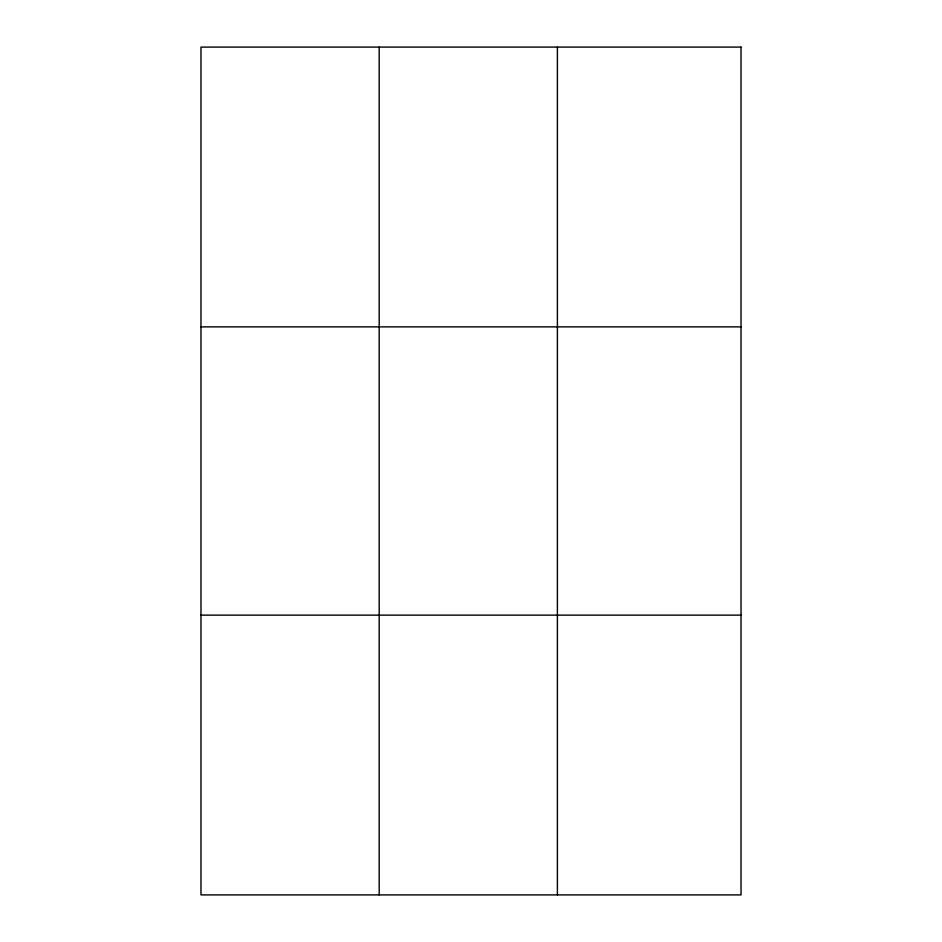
<?xml version="1.0" encoding="UTF-8"?>
<svg xmlns="http://www.w3.org/2000/svg" width="942" height="942" viewBox="0 0 942 942"><rect width="100%" height="100%" fill="white"/><g stroke="black" fill="none" stroke-linecap="round" stroke-linejoin="round"><path stroke-width="1.41" d="M379.19 894.9L379.19 47.1M557.405 894.9L557.405 47.1M200.976 326.874L741.024 326.874M200.976 615.126L741.024 615.126M741.024 47.1L741.024 894.9L200.976 894.9L200.976 47.1L741.024 47.1"/></g></svg>
